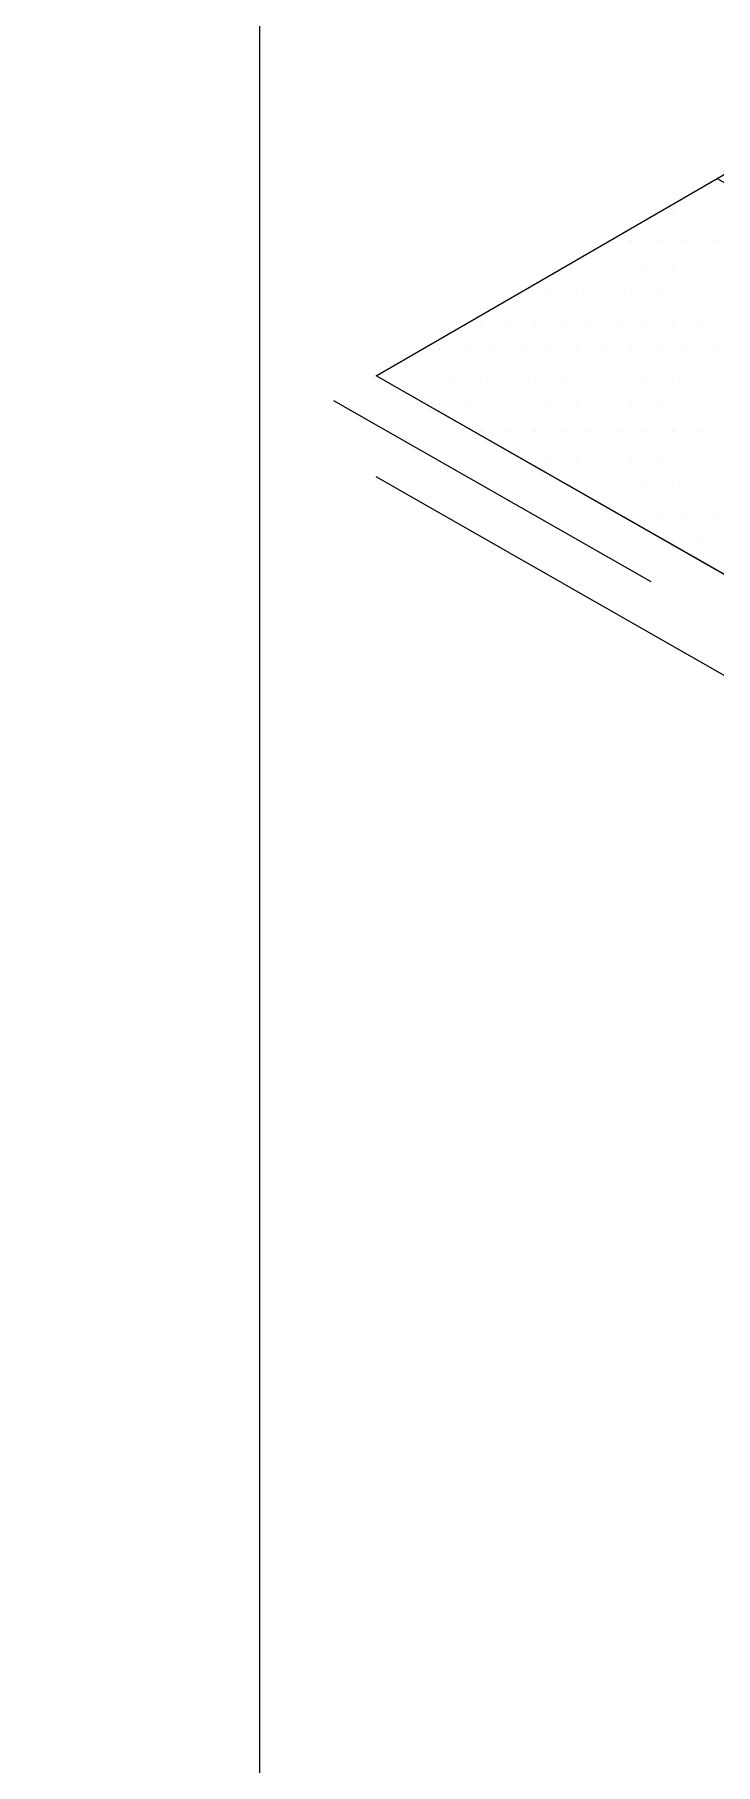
# Model space of a CAD drawing. Header units: inches. Extents: x -26 to 76, y -16 to 22.
# Drawn here: x -8.692 to -8.226, y 9.884 to 11.068 of the extents above; entities that cross this region are included whole.
import ezdxf

# ---------------------------------------------------------------- set-up
doc = ezdxf.new("R2010")
doc.units = ezdxf.units.IN
doc.header["$MEASUREMENT"] = 0
doc.linetypes.add('AI-Linetype-27', pattern=[0.375113, 0.250075, -0.125038])
for name, color, linetype, lineweight in [('.ATI-HATCH', 7, 'Continuous', 0), ('G-ANNO-TTLB', 7, 'Continuous', 0), ('TYVEK', 7, 'Continuous', 0)]:
    doc.layers.add(name, color=color, linetype=linetype, lineweight=lineweight)

# ---------------------------------------------------------------- blocks, each defined once
blk = doc.blocks.new('Block_337')
at = {"layer": '.ATI-HATCH'}
blk.add_open_spline([(-8.2252, 10.9694), (-8.2252, 10.9694), (-8.3418, 10.9019), (-8.3418, 10.9019), (-8.3418, 10.9019), (-8.4585, 10.8344), (-8.4585, 10.8344), (-8.4585, 10.8344), (-6.5914, 9.7682), (-6.5914, 9.7682), (-6.5914, 9.7682), (-6.358, 9.9032), (-6.358, 9.9032), (-6.358, 9.9032), (-8.2252, 10.9694), (-8.2252, 10.9694)], degree=3, knots=[0, 0, 0, 0, 1, 1, 1, 2, 2, 2, 3, 3, 3, 4, 4, 4, 5, 5, 5, 5], dxfattribs=at)
at = {"layer": '.ATI-HATCH', "color": 8, "lineweight": 0, "true_color": 0x808080}
for points in [[(-8.2276, 10.9647), (-8.2276, 10.9647), (-8.2276, 10.9647), (-8.2276, 10.9647)], [(-8.2558, 10.9459), (-8.2558, 10.9459), (-8.2558, 10.9459), (-8.2558, 10.9459)], [(-8.237, 10.9459), (-8.237, 10.9459), (-8.237, 10.9459), (-8.237, 10.9459)], [(-8.2839, 10.9272), (-8.2839, 10.9272), (-8.2839, 10.9272), (-8.2839, 10.9272)], [(-8.2651, 10.9272), (-8.2651, 10.9272), (-8.2651, 10.9272), (-8.2651, 10.9272)], [(-8.2464, 10.9272), (-8.2464, 10.9272), (-8.2464, 10.9272), (-8.2464, 10.9272)], [(-8.2276, 10.9272), (-8.2276, 10.9272), (-8.2276, 10.9272), (-8.2276, 10.9272)], [(-8.312, 10.9084), (-8.312, 10.9084), (-8.312, 10.9084), (-8.312, 10.9084)], [(-8.2933, 10.9084), (-8.2933, 10.9084), (-8.2933, 10.9084), (-8.2933, 10.9084)], [(-8.2745, 10.9084), (-8.2745, 10.9084), (-8.2745, 10.9084), (-8.2745, 10.9084)], [(-8.2558, 10.9084), (-8.2558, 10.9084), (-8.2558, 10.9084), (-8.2558, 10.9084)], [(-8.237, 10.9084), (-8.237, 10.9084), (-8.237, 10.9084), (-8.237, 10.9084)], [(-8.3589, 10.8897), (-8.3589, 10.8897), (-8.3589, 10.8897), (-8.3589, 10.8897)], [(-8.3402, 10.8897), (-8.3402, 10.8897), (-8.3402, 10.8897), (-8.3402, 10.8897)], [(-8.3214, 10.8897), (-8.3214, 10.8897), (-8.3214, 10.8897), (-8.3214, 10.8897)], [(-8.3026, 10.8897), (-8.3026, 10.8897), (-8.3026, 10.8897), (-8.3026, 10.8897)], [(-8.2839, 10.8897), (-8.2839, 10.8897), (-8.2839, 10.8897), (-8.2839, 10.8897)], [(-8.2651, 10.8897), (-8.2651, 10.8897), (-8.2651, 10.8897), (-8.2651, 10.8897)], [(-8.2464, 10.8897), (-8.2464, 10.8897), (-8.2464, 10.8897), (-8.2464, 10.8897)], [(-8.2276, 10.8897), (-8.2276, 10.8897), (-8.2276, 10.8897), (-8.2276, 10.8897)], [(-8.387, 10.8709), (-8.387, 10.8709), (-8.387, 10.8709), (-8.387, 10.8709)], [(-8.3683, 10.8709), (-8.3683, 10.8709), (-8.3683, 10.8709), (-8.3683, 10.8709)], [(-8.3495, 10.8709), (-8.3495, 10.8709), (-8.3495, 10.8709), (-8.3495, 10.8709)], [(-8.3308, 10.8709), (-8.3308, 10.8709), (-8.3308, 10.8709), (-8.3308, 10.8709)], [(-8.312, 10.8709), (-8.312, 10.8709), (-8.312, 10.8709), (-8.312, 10.8709)], [(-8.2933, 10.8709), (-8.2933, 10.8709), (-8.2933, 10.8709), (-8.2933, 10.8709)], [(-8.2745, 10.8709), (-8.2745, 10.8709), (-8.2745, 10.8709), (-8.2745, 10.8709)], [(-8.2558, 10.8709), (-8.2558, 10.8709), (-8.2558, 10.8709), (-8.2558, 10.8709)], [(-8.237, 10.8709), (-8.237, 10.8709), (-8.237, 10.8709), (-8.237, 10.8709)], [(-8.4152, 10.8522), (-8.4152, 10.8522), (-8.4152, 10.8522), (-8.4152, 10.8522)], [(-8.3964, 10.8522), (-8.3964, 10.8522), (-8.3964, 10.8522), (-8.3964, 10.8522)], [(-8.3777, 10.8522), (-8.3777, 10.8522), (-8.3777, 10.8522), (-8.3777, 10.8522)], [(-8.3589, 10.8522), (-8.3589, 10.8522), (-8.3589, 10.8522), (-8.3589, 10.8522)], [(-8.3402, 10.8522), (-8.3402, 10.8522), (-8.3402, 10.8522), (-8.3402, 10.8522)], [(-8.3214, 10.8522), (-8.3214, 10.8522), (-8.3214, 10.8522), (-8.3214, 10.8522)], [(-8.3026, 10.8522), (-8.3026, 10.8522), (-8.3026, 10.8522), (-8.3026, 10.8522)], [(-8.2839, 10.8522), (-8.2839, 10.8522), (-8.2839, 10.8522), (-8.2839, 10.8522)], [(-8.2651, 10.8522), (-8.2651, 10.8522), (-8.2651, 10.8522), (-8.2651, 10.8522)], [(-8.2464, 10.8522), (-8.2464, 10.8522), (-8.2464, 10.8522), (-8.2464, 10.8522)], [(-8.2276, 10.8522), (-8.2276, 10.8522), (-8.2276, 10.8522), (-8.2276, 10.8522)], [(-8.4433, 10.8334), (-8.4433, 10.8334), (-8.4433, 10.8334), (-8.4433, 10.8334)], [(-8.4246, 10.8334), (-8.4246, 10.8334), (-8.4246, 10.8334), (-8.4246, 10.8334)], [(-8.4058, 10.8334), (-8.4058, 10.8334), (-8.4058, 10.8334), (-8.4058, 10.8334)], [(-8.387, 10.8334), (-8.387, 10.8334), (-8.387, 10.8334), (-8.387, 10.8334)], [(-8.3683, 10.8334), (-8.3683, 10.8334), (-8.3683, 10.8334), (-8.3683, 10.8334)], [(-8.3495, 10.8334), (-8.3495, 10.8334), (-8.3495, 10.8334), (-8.3495, 10.8334)], [(-8.3308, 10.8334), (-8.3308, 10.8334), (-8.3308, 10.8334), (-8.3308, 10.8334)], [(-8.312, 10.8334), (-8.312, 10.8334), (-8.312, 10.8334), (-8.312, 10.8334)], [(-8.2933, 10.8334), (-8.2933, 10.8334), (-8.2933, 10.8334), (-8.2933, 10.8334)], [(-8.2745, 10.8334), (-8.2745, 10.8334), (-8.2745, 10.8334), (-8.2745, 10.8334)], [(-8.2558, 10.8334), (-8.2558, 10.8334), (-8.2558, 10.8334), (-8.2558, 10.8334)], [(-8.237, 10.8334), (-8.237, 10.8334), (-8.237, 10.8334), (-8.237, 10.8334)], [(-8.4152, 10.8146), (-8.4152, 10.8146), (-8.4152, 10.8146), (-8.4152, 10.8146)], [(-8.3964, 10.8146), (-8.3964, 10.8146), (-8.3964, 10.8146), (-8.3964, 10.8146)], [(-8.3777, 10.8146), (-8.3777, 10.8146), (-8.3777, 10.8146), (-8.3777, 10.8146)], [(-8.3589, 10.8146), (-8.3589, 10.8146), (-8.3589, 10.8146), (-8.3589, 10.8146)], [(-8.3402, 10.8146), (-8.3402, 10.8146), (-8.3402, 10.8146), (-8.3402, 10.8146)], [(-8.3214, 10.8146), (-8.3214, 10.8146), (-8.3214, 10.8146), (-8.3214, 10.8146)], [(-8.3026, 10.8146), (-8.3026, 10.8146), (-8.3026, 10.8146), (-8.3026, 10.8146)], [(-8.2839, 10.8146), (-8.2839, 10.8146), (-8.2839, 10.8146), (-8.2839, 10.8146)], [(-8.2651, 10.8146), (-8.2651, 10.8146), (-8.2651, 10.8146), (-8.2651, 10.8146)], [(-8.2464, 10.8146), (-8.2464, 10.8146), (-8.2464, 10.8146), (-8.2464, 10.8146)], [(-8.2276, 10.8146), (-8.2276, 10.8146), (-8.2276, 10.8146), (-8.2276, 10.8146)], [(-8.387, 10.7959), (-8.387, 10.7959), (-8.387, 10.7959), (-8.387, 10.7959)], [(-8.3683, 10.7959), (-8.3683, 10.7959), (-8.3683, 10.7959), (-8.3683, 10.7959)], [(-8.3495, 10.7959), (-8.3495, 10.7959), (-8.3495, 10.7959), (-8.3495, 10.7959)], [(-8.3308, 10.7959), (-8.3308, 10.7959), (-8.3308, 10.7959), (-8.3308, 10.7959)], [(-8.312, 10.7959), (-8.312, 10.7959), (-8.312, 10.7959), (-8.312, 10.7959)], [(-8.2933, 10.7959), (-8.2933, 10.7959), (-8.2933, 10.7959), (-8.2933, 10.7959)], [(-8.2745, 10.7959), (-8.2745, 10.7959), (-8.2745, 10.7959), (-8.2745, 10.7959)], [(-8.2558, 10.7959), (-8.2558, 10.7959), (-8.2558, 10.7959), (-8.2558, 10.7959)], [(-8.237, 10.7959), (-8.237, 10.7959), (-8.237, 10.7959), (-8.237, 10.7959)], [(-8.3402, 10.7771), (-8.3402, 10.7771), (-8.3402, 10.7771), (-8.3402, 10.7771)], [(-8.3214, 10.7771), (-8.3214, 10.7771), (-8.3214, 10.7771), (-8.3214, 10.7771)], [(-8.3026, 10.7771), (-8.3026, 10.7771), (-8.3026, 10.7771), (-8.3026, 10.7771)], [(-8.2839, 10.7771), (-8.2839, 10.7771), (-8.2839, 10.7771), (-8.2839, 10.7771)], [(-8.2651, 10.7771), (-8.2651, 10.7771), (-8.2651, 10.7771), (-8.2651, 10.7771)], [(-8.2464, 10.7771), (-8.2464, 10.7771), (-8.2464, 10.7771), (-8.2464, 10.7771)], [(-8.2276, 10.7771), (-8.2276, 10.7771), (-8.2276, 10.7771), (-8.2276, 10.7771)], [(-8.312, 10.7584), (-8.312, 10.7584), (-8.312, 10.7584), (-8.312, 10.7584)], [(-8.2933, 10.7584), (-8.2933, 10.7584), (-8.2933, 10.7584), (-8.2933, 10.7584)], [(-8.2745, 10.7584), (-8.2745, 10.7584), (-8.2745, 10.7584), (-8.2745, 10.7584)], [(-8.2558, 10.7584), (-8.2558, 10.7584), (-8.2558, 10.7584), (-8.2558, 10.7584)], [(-8.237, 10.7584), (-8.237, 10.7584), (-8.237, 10.7584), (-8.237, 10.7584)], [(-8.2839, 10.7396), (-8.2839, 10.7396), (-8.2839, 10.7396), (-8.2839, 10.7396)], [(-8.2651, 10.7396), (-8.2651, 10.7396), (-8.2651, 10.7396), (-8.2651, 10.7396)], [(-8.2464, 10.7396), (-8.2464, 10.7396), (-8.2464, 10.7396), (-8.2464, 10.7396)], [(-8.2276, 10.7396), (-8.2276, 10.7396), (-8.2276, 10.7396), (-8.2276, 10.7396)], [(-8.2558, 10.7209), (-8.2558, 10.7209), (-8.2558, 10.7209), (-8.2558, 10.7209)], [(-8.237, 10.7209), (-8.237, 10.7209), (-8.237, 10.7209), (-8.237, 10.7209)]]:
    blk.add_open_spline(points, degree=3, dxfattribs=at)

msp = doc.modelspace()

# ---------------------------------------------------------------- hatches: boundary and pattern name
at = {"layer": 'G-ANNO-TTLB', "true_color": 0xff00ff, "transparency": 33554687}
h = msp.add_hatch(color=6, dxfattribs=at)
edge = h.paths.add_edge_path()
edge.add_spline(control_points=[(20.0342, -15.1346), (20.0342, -15.1346), (-20.6658, -15.1346), (-20.6658, -15.1346), (-20.6658, -15.1346), (-20.6658, 19.0008), (-20.6658, 19.0008), (-20.6658, 19.0008), (20.0342, 19.0008), (20.0342, 19.0008), (20.0342, 19.0008), (20.0342, -15.1346), (20.0342, -15.1346)], knot_values=[0, 0, 0, 0, 1, 1, 1, 2, 2, 2, 3, 3, 3, 4, 4, 4, 4], degree=3, periodic=0)
edge = h.paths.add_edge_path()
edge.add_spline(control_points=[(-20.5408, 18.8757), (-20.5408, 18.8757), (-20.5408, -15.0095), (-20.5408, -15.0095), (-20.5408, -15.0095), (19.9092, -15.0095), (19.9092, -15.0095), (19.9092, -15.0095), (19.9092, 18.8757), (19.9092, 18.8757), (19.9092, 18.8757), (-20.5408, 18.8757), (-20.5408, 18.8757)], knot_values=[0, 0, 0, 0, 1, 1, 1, 2, 2, 2, 3, 3, 3, 4, 4, 4, 4], degree=3, periodic=0)
edge.add_line((-20.5408, 18.8757), (-20.5408, 18.8757))

# ---------------------------------------------------------------- linework, layer by layer
at = {"layer": 'G-ANNO-TTLB'}
for points in [[(20.0342, -15.1346), (20.0342, -15.1346), (-20.6658, -15.1346), (-20.6658, -15.1346), (-20.6658, -15.1346), (-20.6658, 19.0008), (-20.6658, 19.0008), (-20.6658, 19.0008), (20.0342, 19.0008), (20.0342, 19.0008), (20.0342, 19.0008), (20.0342, -15.1346), (20.0342, -15.1346)], [(-20.5408, 18.8757), (-20.5408, 18.8757), (-20.5408, -15.0095), (-20.5408, -15.0095), (-20.5408, -15.0095), (19.9092, -15.0095), (19.9092, -15.0095), (19.9092, -15.0095), (19.9092, 18.8757), (19.9092, 18.8757), (19.9092, 18.8757), (-20.5408, 18.8757), (-20.5408, 18.8757)]]:
    msp.add_open_spline(points, degree=3, knots=[0, 0, 0, 0, 1, 1, 1, 2, 2, 2, 3, 3, 3, 4, 4, 4, 4], dxfattribs=at)
at = {"layer": 'TYVEK', "color": 4, "lineweight": 25, "true_color": 0x00ffff}
for p, q in [((-8.3418, 10.9019), (-8.1085, 11.0369)), ((-8.4585, 10.8344), (-8.3418, 10.9019)), ((-6.5914, 9.7682), (-8.4585, 10.8344)), ((-6.5914, 9.699), (-8.4585, 10.7652))]:
    msp.add_line(p, q, dxfattribs=at)
at = {"layer": 'TYVEK', "color": 4, "linetype": 'AI-Linetype-27', "lineweight": 25, "true_color": 0x00ffff}
msp.add_line((-8.4877, 10.8175), (-6.6205, 9.7514), dxfattribs=at)
at = {"layer": 'TYVEK', "color": 18, "lineweight": 25, "true_color": 0x000000}
msp.add_lwpolyline([(-8.5382, 11.7692), (-5.9709, 11.7692), (-5.9709, 9.6536), (-8.5382, 9.6536)], close=True, dxfattribs=at)

# ---------------------------------------------------------------- block references
at = {"layer": '.ATI-HATCH'}
msp.add_blockref('Block_337', (0, 0), dxfattribs=at)

doc.saveas('drawing.dxf')
